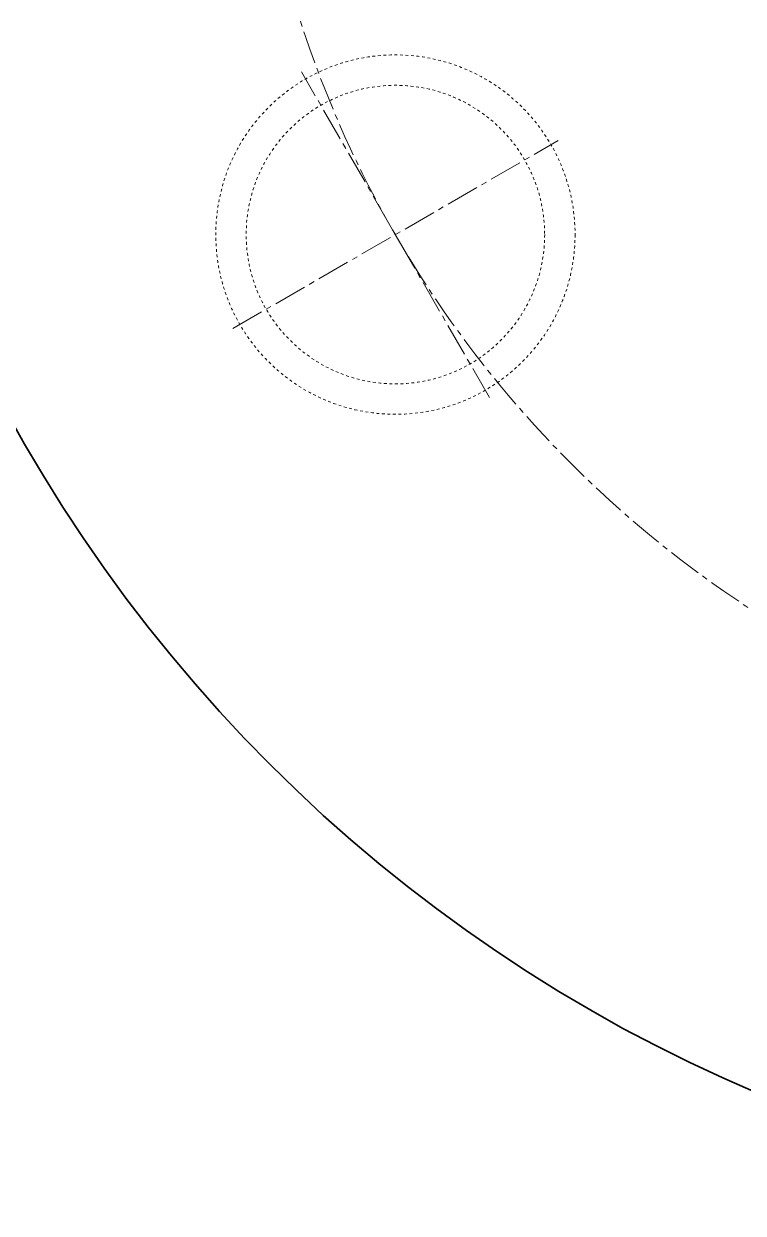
# Model space of a CAD drawing. Header units: millimetres. Extents: x -1782 to 1782, y -2523 to 2523.
# Drawn here: x -1047.1 to -786.8, y -2154.2 to -1723.9 of the extents above; entities that cross this region are included whole.
import ezdxf

# ---------------------------------------------------------------- set-up
doc = ezdxf.new("R2010")
doc.units = ezdxf.units.MM
doc.linetypes.add('点画线', pattern=[18, 12, -2, 2, -2])
doc.linetypes.add('虚线', pattern=[2, 1, -1])
doc.layers.get('0').update_dxf_attribs({"lineweight": 35})
doc.layers.add('中心线层', color=1, linetype='点画线', lineweight=18)
doc.layers.add('虚线层', color=6, linetype='虚线', lineweight=18)

msp = doc.modelspace()

# ---------------------------------------------------------------- linework, layer by layer
msp.add_circle((-566.233, -1600.17), 554)
at = {"layer": '中心线层'}
for p, q in [((-878.643, -1859.06), (-946.643, -1741.281)), ((-971.533, -1834.17), (-853.754, -1766.17))]:
    msp.add_line(p, q, dxfattribs=at)
msp.add_circle((-566.233, -1600.17), 400, dxfattribs=at)
at = {"layer": '虚线层'}
for radius in [65, 54]:
    msp.add_circle((-912.643, -1800.17), radius, dxfattribs=at)

doc.saveas('drawing.dxf')
